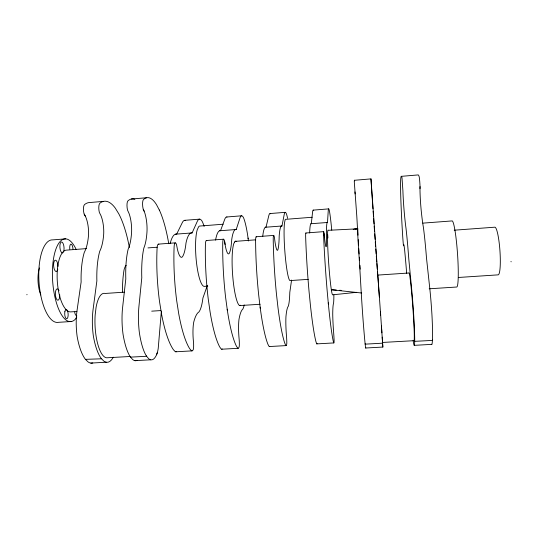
<?xml version="1.0" encoding="UTF-8"?>
<svg xmlns="http://www.w3.org/2000/svg" width="538" height="538" viewBox="0 0 538 538"><rect width="100%" height="100%" fill="white"/><g stroke="black" fill="none" stroke-linecap="round" stroke-linejoin="round"><path stroke-width="0.81" d="M419.99 188.636L420.01 186.081A6.819 0.403 86.3 0 0 419.102 176.471A76.06 4.412 86 0 0 418.234 174.917L401.409 176.329M420.023 186.572L419.99 189.43A17.841 1.069 86.2 0 0 421.247 210.876A41.951 2.576 86.2 0 0 423.339 226.969A49.187 2.845 85.9 0 1 426.486 257.924L429.707 287.709A37.216 2.239 85.8 0 1 431.974 315.362A43.612 2.609 85.8 0 1 432.471 340.063L432.451 340.419L414.697 341.334L414.61 343.957A43.484 1.701 85.9 0 1 413.117 340.473M333.869 294.911A46.181 2.482 86 0 1 333.506 303.546A59.711 3.12 86.3 0 0 332.733 313.667A20.323 1.089 86.2 0 0 333.688 333.251A9.765 0.545 86.3 0 1 334.111 340.991A14.425 0.8 86.2 0 1 333.58 342.363L333.136 340.662A76.551 4.183 86 0 1 328.395 304.273L327.191 291.105A76.551 4.183 86 0 1 323.594 235.644A7.216 0.424 85.9 0 1 324.078 233.304L324.575 238.213A18.137 1.036 85.8 0 0 326.337 245.866A42.004 2.421 85.8 0 0 326.472 232.483A48.743 2.616 86 0 1 327.507 222.483L328.22 211.084A33.497 1.701 85.9 0 1 329.464 211.199A39.765 2.038 85.9 0 1 331.758 230.129M432.471 340.063L432.216 342.988A43.612 2.609 85.8 0 1 431.328 344.219M168.75 243.707A72.529 19.2 85.9 0 0 159.638 210.647L156.524 204.689A72.529 19.2 85.9 0 0 143.458 199.571A6.496 1.742 84.6 0 0 143.108 208.818L144.433 211.905A16.981 4.64 85 0 1 146.955 232.234A39.886 11.137 84.7 0 1 143.888 247.951A46.914 12.387 86.2 0 0 141.79 277.776L138.925 306.492A35.427 9.704 87 0 0 139.396 332.861A41.52 11.311 86.9 0 0 146.39 355.968L146.598 356.29L130.546 357.118L132.617 359.492A41.406 12.058 86.9 0 0 137.177 360.366M103.652 201.36L88.595 202.631A71.776 23.948 85.9 0 0 84.607 204.501A6.429 2.172 84.2 0 0 84.009 213.673L85.603 216.7A16.799 5.784 84.7 0 1 88.38 236.794A39.449 13.874 84.3 0 1 84.278 252.423A46.423 15.454 86.2 0 0 81.13 282.006L77.042 310.487A35.044 12.098 87.3 0 0 77.163 336.586A41.083 14.102 87.1 0 0 85.448 359.35L101.5 358.799L101.258 358.476A41.197 13.389 87.1 0 1 93.303 335.625A35.145 11.48 87.2 0 1 93.094 309.451L96.867 280.91A46.55 14.667 86.2 0 1 99.745 251.259A39.563 13.174 84.4 0 0 103.578 235.61A16.846 5.488 84.7 0 0 100.868 215.456L99.348 212.416A6.443 2.058 84.3 0 1 99.88 203.223A71.971 22.724 85.9 0 1 115.267 208.098L118.871 213.969A71.971 22.724 85.9 0 1 129.376 247.507M291.576 280.063L289.8 292.39A45.811 4.97 86 0 1 288.213 306.398A59.241 6.254 86.7 0 0 285.96 316.526A20.155 2.186 86.5 0 0 286.485 335.974A9.684 1.089 86.5 0 1 286.788 343.661A14.304 1.607 86.5 0 1 285.617 345.053L284.858 343.385A75.932 8.366 86 0 1 277.964 307.44L276.492 294.407A75.932 8.366 86 0 1 273.23 239.41A7.149 0.847 85.8 0 1 274.367 237.043L275.005 241.905A17.983 2.071 85.7 0 0 277.985 249.397A41.648 4.842 85.5 0 0 279.188 236.047A48.353 5.232 86.1 0 1 281.966 225.994L284.199 214.568A33.248 3.416 85.8 0 1 286.673 214.581A39.462 4.082 85.9 0 1 287.574 218.314M327.682 234.427L327.898 237.957M234.548 242.282L234.366 242.591M26.9 294.79L27.001 294.387M248.132 238.731L248.058 238.078A39.16 6.106 85.8 0 0 243.64 217.984A32.993 5.111 85.8 0 0 239.948 218.065L236.216 229.518A47.963 7.821 86.1 0 0 231.723 239.625A41.285 7.223 85.3 0 1 229.464 252.941A17.828 3.1 85.6 0 1 225.274 245.604L224.494 240.802A7.088 1.264 85.7 0 0 222.725 243.196A75.307 12.502 86.1 0 0 225.651 297.722L227.392 310.621A75.307 12.502 86.1 0 0 236.404 346.122L237.473 347.756A14.183 2.394 86.8 0 0 239.269 346.337A9.603 1.621 86.8 0 0 239.094 338.711A19.993 3.268 86.7 0 1 238.986 319.397A58.763 9.348 87.1 0 1 242.712 309.256A45.441 7.424 85.9 0 0 244.239 304.979M207.312 285.557L202.907 298.065A45.084 9.758 85.9 0 1 198.845 312.02A58.312 12.287 87.5 0 0 193.727 322.168A19.839 4.297 87 0 0 193.424 341.348A9.523 2.132 87.1 0 1 193.485 348.92A14.069 3.147 87 0 1 191.098 350.359L189.732 348.759A74.701 16.416 86.1 0 1 178.717 313.681L176.726 300.91A74.701 16.416 86.1 0 1 174.11 246.834A7.028 1.661 85.6 0 1 176.484 244.413L177.399 249.161A17.673 4.062 85.4 0 0 182.725 256.357A40.935 9.482 85.1 0 0 185.987 243.075A47.586 10.276 86.1 0 1 192.106 232.92L197.264 221.441A32.744 6.718 85.7 0 1 202.12 221.266A38.864 8.023 85.8 0 1 204.124 226.33M146.39 355.968L148.562 358.611A41.52 11.311 86.9 0 0 156.565 354.764L157.338 352.592M156.565 354.764L157.392 352.417A21.581 5.81 87.2 0 0 158.226 348.348L161.178 313.358A44.963 12.038 86.1 0 0 161.629 311.408M255.489 239.847L235.072 241.374L233.848 243.485A32.32 5.313 86 0 0 232.934 278.462A32.32 5.313 86 0 0 239.659 305.571L260.089 304.266M76.786 317.003L75.239 319.303A41.466 15.212 86 0 1 55.683 300.17A41.466 15.212 86 0 1 56.423 247.769A41.466 15.212 86 0 1 76.228 249.592M239.659 305.571L240.499 305.234M353.184 229.437L357.118 228.287M355.389 229.45L357.804 228.805A32.623 0.578 86 0 0 358.019 235.187M356.701 292.316L332.571 294.824A32.455 1.735 86 0 1 329.431 272.645A32.455 1.735 86 0 1 327.514 237.251L327.595 232.786A32.455 1.735 86 0 1 328.321 230.304L357.804 228.805M131.333 199.033L146.625 197.749M354.421 180.284L370.971 178.892L380.662 315.066M184.783 220.318L199.544 219.148M226.666 216.996L241.649 215.805M270.069 213.546L285.281 212.335M313.237 210.116L328.684 208.885M223.189 224.218L200.197 226.014A30.269 6.214 85.8 0 0 198.63 226.794L197.291 229.632A30.269 6.214 85.8 0 0 196.686 264.165A30.269 6.214 85.8 0 0 204.514 286.351L207.796 286.129M312.148 217.258L285.86 219.316A30.733 3.161 85.9 0 0 285.086 220.042L284.501 222.86A30.733 3.161 85.9 0 0 285.416 257.823A30.733 3.161 85.9 0 0 290.204 280.574L308.281 279.356M65.676 238.872L52.684 239.887A41.365 15.824 86 0 0 39.032 282.329A41.365 15.824 86 0 0 58.501 322.316L71.507 321.502M175.549 234.171L192.106 232.92M219.652 230.768L236.216 229.518M265.402 227.244L281.966 225.994M310.944 223.727L327.507 222.483M86.665 248.596L66.988 250.089A30.975 11.345 86 0 0 57.324 281.603A30.975 11.345 86 0 0 71.157 311.858L76.9 311.482M422.875 223.136L451.907 220.936A33.154 3.141 86 0 1 457.502 253.553A33.154 3.141 86 0 1 456.601 287.03L429.196 288.798M158.441 244.124L175.334 242.853M206.404 240.506L223.593 239.202M256.229 236.74L273.721 235.415M305.893 232.988L323.694 231.643M147.977 247.91L157.15 247.224M454.227 230.197L494.678 227.197A23.901 3.47 86 0 1 499.93 250.634A23.901 3.47 86 0 1 498.08 274.857L458.416 277.474M124.197 292.174L105.112 293.459A32.273 10.484 87.2 0 0 96.094 307.245L95.159 315.006A32.273 10.484 87.2 0 0 106.773 357.79L130.25 356.486M151.709 311.159L160.889 310.574M175.791 351.785L191.965 350.884M221.703 349.216L238.146 348.294M269.356 346.546L286.082 345.604M316.828 343.883L333.829 342.928M382.451 341.61L382.525 342.444L413.971 340.695A34.069 1.332 85.8 0 0 411.846 294.885L411.086 286.788A34.069 1.332 85.8 0 0 408.846 273.001L377.77 275.093L379.377 296.942M380.42 311.415L382.612 343.183L365.161 344.152L365.127 343.802A43.121 0.794 86 0 1 363.036 319.485A36.792 0.679 86 0 1 361.213 292.134L359.478 262.598A48.649 0.868 86 0 1 357.615 231.905A41.46 0.78 85.9 0 0 356.775 215.899L354.3 181.905A75.233 1.338 86 0 1 354.69 180.882M90.794 363.083L106.342 362.229M134.93 360.662L150.734 359.794M365.705 348.005L382.854 347.064L382.612 343.183M414.395 345.335L431.832 344.374M336.27 290.056L331.347 289.747L361.65 293.008M339.552 290.264L341.193 290.365M85.448 359.35L88.104 361.946A41.083 14.102 87.1 0 0 92.778 362.982M101.507 358.732L103.787 361.079A41.197 13.389 87.1 0 0 113.31 357.178M130.539 357.185L130.324 356.855A41.406 12.058 86.9 0 1 122.987 333.842A35.326 10.343 87.1 0 1 122.603 307.548L125.798 278.892A46.786 13.201 86.2 0 1 128.172 249.128A39.772 11.87 84.6 0 0 131.514 233.438A16.934 4.943 84.9 0 0 128.925 213.169L127.526 210.102A6.476 1.856 84.5 0 1 127.943 200.869A72.327 20.457 85.9 0 1 134.85 199.336M84.157 214.124L85.239 215.98M159.309 210.015L159.564 210.513M143.229 209.282L144.13 211.172M161.629 314.461L161.454 313.385M511.019 261.407L511.1 261.831M227.352 310.325L227.204 309.236M260.278 308.254L260.15 307.158M382.854 347.064L382.471 342.181M224.602 241.226L225.092 244.514M248.058 238.078L248.408 240.984M365.127 343.802L365.463 346.667A43.121 0.794 86 0 0 365.84 347.817M328.368 303.977L328.267 302.86M354.945 191.911L355.141 193.936M324.132 233.741L324.461 237.103M414.697 341.334L414.704 341.052A43.484 1.701 85.9 0 0 413.783 316.452A37.109 1.459 85.8 0 0 411.637 288.879L408.806 259.161A49.045 1.856 86 0 0 406.002 228.273A41.823 1.681 86.2 0 1 404.246 212.201A17.788 0.699 86.1 0 1 402.908 190.822L402.014 177.903A75.845 2.878 86 0 0 400.575 184.514L400.628 190.99A75.845 2.878 86 0 0 402.283 229.544L402.599 234.743A12.925 0.457 86 0 0 403.345 244.582L403.594 245.873L403.655 245.523A18.864 0.666 86 0 1 404.616 249.901A54.425 1.856 85.9 0 1 406.667 273.371M375.806 249.054L376.163 253.983M375.262 241.858L375.598 246.592M376.311 256.081L376.735 262.013M376.849 263.553L377.246 269.168M377.42 271.643L377.683 275.328M381.442 326.068L381.913 332.847M375.08 239.323L374.697 233.835M372.558 202.934L372.962 208.778M373.13 211.239L373.513 216.733M373.621 218.3L373.997 223.795M374.166 226.142L374.542 231.622M372.444 201.259L371.469 186.921M382.188 337.165L382.525 342.444M371.422 186.141L370.971 178.892M358.564 244.958L358.476 243.606A32.623 0.578 86 0 1 358.247 239.639M358.785 248.543L358.98 251.67A32.623 0.578 86 0 0 359.135 254.003M360.204 269.161A32.623 0.578 86 0 1 359.915 265.227M359.572 260.405A32.623 0.578 86 0 1 359.35 257.198M309.659 233.008A48.602 3.551 86 0 1 311.294 223.734L312.551 212.322A33.41 2.313 85.9 0 1 313.708 210.714M306.041 233.196A7.189 0.578 85.9 0 0 305.658 236.989A76.329 5.676 86 0 0 309.128 292.282L310.433 305.402A76.329 5.676 86 0 0 315.947 341.63L316.499 343.318A14.378 1.089 86.3 0 0 317.084 343.405M269.72 346.277A14.257 1.883 86.6 0 1 268.818 345.995L267.958 344.34A75.71 9.819 86.1 0 1 260.318 308.55L258.751 295.564A75.71 9.819 86.1 0 1 255.604 240.735A7.128 0.995 85.8 0 1 256.465 236.942M270.58 213.801A33.154 4.008 85.8 0 0 268.765 215.785L266.007 227.224A48.218 6.14 86.1 0 0 262.705 236.552M235.072 241.374A32.32 5.313 86 0 1 236.464 241.481M176.464 351.509A14.028 3.41 87.1 0 1 174.857 351.274L173.391 349.68A74.493 17.774 86.1 0 1 161.676 314.75L159.598 302.026A74.493 17.774 86.1 0 1 157.096 248.105A7.007 1.796 85.6 0 1 158.858 244.313M170.149 243.539A47.452 11.13 86.1 0 1 176.652 234.111L182.301 222.624A32.657 7.276 85.7 0 1 185.24 220.372M215.57 240.109A47.828 8.702 86.1 0 1 220.513 230.728L224.756 219.269A32.905 5.683 85.8 0 1 227.016 217.049M206.733 240.694A7.068 1.406 85.7 0 0 205.415 244.487A75.091 13.901 86.1 0 0 208.226 298.859L210.055 311.71A75.091 13.901 86.1 0 0 219.786 347.057L220.963 348.685A14.143 2.663 86.9 0 0 222.228 348.94M126.154 265.315A17.969 5.306 86.1 0 0 124.049 269.928A51.917 14.815 86.5 0 0 122.422 292.181M40.821 294.972A19.913 7.835 86 0 1 39.469 267.911M69.799 249.228A4.445 1.601 85.1 0 1 70.976 244.144A4.445 1.601 85.1 0 1 72.966 249.081M63.181 252.517A5.541 2.058 85 0 1 59.9 247.332A5.541 2.058 85 0 1 62.516 242.51A5.541 2.058 85 0 1 63.585 251.771M57.788 269.108A5.689 2.165 85.5 0 1 54.23 269.081A5.689 2.165 85.5 0 1 54.883 260.352A5.689 2.165 85.5 0 1 57.996 266.371M59.738 294.871A5.676 2.159 86.4 0 1 57.546 300.143A5.676 2.159 86.4 0 1 55.387 293.203A5.676 2.159 86.4 0 1 57.97 289.182M58.514 289.827A5.676 2.159 86.4 0 1 58.985 290.802M76.786 315.423A4.472 1.607 86.9 0 1 74.695 312.06M64.869 311.737A4.62 1.715 87 0 0 66.598 318.778A4.62 1.715 87 0 0 67.855 311.979A4.62 1.715 87 0 0 64.869 311.737"/></g></svg>
